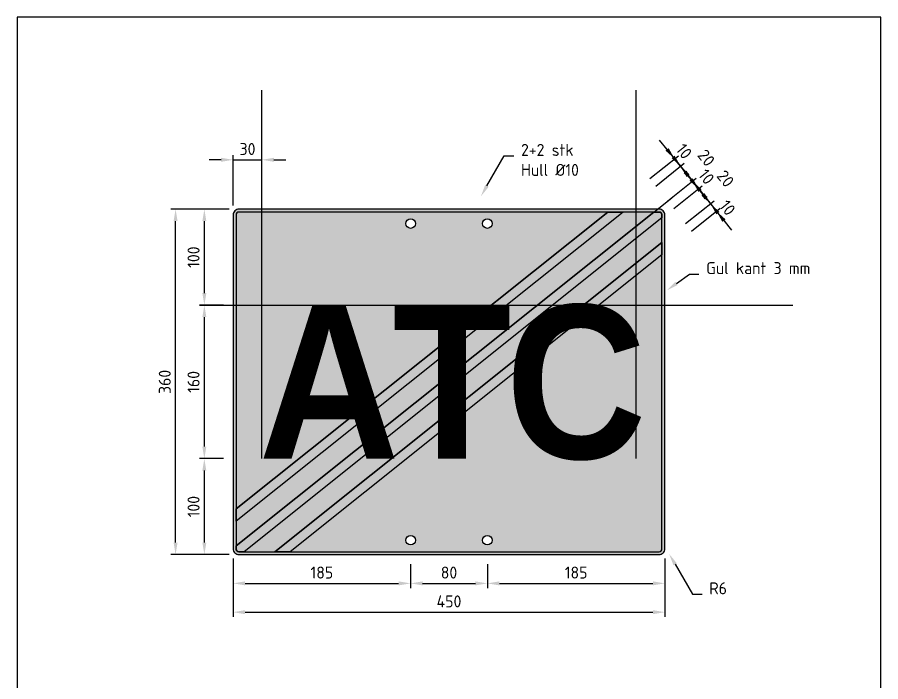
# Model space of a CAD drawing. Header units: millimetres. Extents: x 0 to 900, y 0 to 1385.
# Drawn here: x 0 to 900, y 692 to 1385 of the extents above; entities that cross this region are included whole.
import ezdxf
from ezdxf import colors
from ezdxf.entities.mleader import LeaderData, LeaderLine
from ezdxf.math import Vec2, Vec3

# ---------------------------------------------------------------- set-up
doc = ezdxf.new("R2010")
doc.units = ezdxf.units.MM
doc.layers.add('Diagonal-kontur', color=34, linetype='Continuous', plot=False)
doc.layers.add('Hjelpelinjer', color=41, linetype='Continuous', plot=False)
for name, color, linetype in [('DIM-ISO_1-10', 4, 'Continuous'), ('RAMME', 7, 'Continuous'), ('Skilt', 8, 'Continuous'), ('Skravur-Sort', 250, 'Continuous'), ('Symbol-tekst', 250, 'Continuous')]:
    doc.layers.add(name, color=color, linetype=linetype)
doc.layers.add('Skravur-grå', color=7, linetype='Continuous', true_color=0xd3d3d3)
doc.layers.add('Skravur-Gul', color=7, linetype='Continuous', true_color=0xffcc1f)
doc.styles.add('ISO25', font='ISO3098.shx')
doc.styles.add('Myriad', font='Myrrg.ttf')
doc.dimstyles.new('DIM-ISO_1-5', dxfattribs={"dimscale": 5, "dimtxt": 2.5, "dimasz": 2.5, "dimexe": 1, "dimexo": 2, "dimgap": 1, "dimtad": 1, "dimdec": 0, "dimdsep": 46, "dimtxsty": 'ISO25', "dimcen": 0, "dimclrd": 256, "dimclre": 256, "dimclrt": 2, "dimadec": 0, "dimazin": 0, "dimtp": 0.1, "dimtm": 0.1, "dimtfac": 0.71, "dimtdec": 0, "dimtmove": 0, "dimatfit": 3, "dimfxl": 1, "dimtzin": 0, "dimarcsym": 0})

# ---------------------------------------------------------------- blocks, each defined once
blk = doc.blocks.new('*D8')
at = {"layer": 'Defpoints', "color": 0, "transparency": 16777216}
for p in [(165, 1185), (231, 1185), (231, 825)]:
    blk.add_point(p, dxfattribs=at)
at = {"layer": 'DIM-ISO_1-10', "lineweight": -2, "transparency": 16777216}
for p, q in [((221, 1185), (160, 1185)), ((165, 837.5), (165, 1172.5)), ((221, 825), (160, 825))]:
    blk.add_line(p, q, dxfattribs=at)
at = {"layer": 'DIM-ISO_1-10', "transparency": 16777216}
for points in [[(162.92, 1172.5), (167.08, 1172.5), (165, 1185)], [(162.92, 837.5), (167.08, 837.5), (165, 825)]]:
    blk.add_solid(points, dxfattribs=at)
at = {"layer": 'DIM-ISO_1-10', "color": 2, "transparency": 16777216, "insert": (153.75, 1005), "char_height": 12.5, "attachment_point": 5, "rotation": 90, "style": 'ISO25'}
blk.add_mtext('360', dxfattribs=at)
blk = doc.blocks.new('*D9')
at = {"layer": 'Defpoints', "color": 0, "transparency": 16777216}
for p in [(195, 925), (225, 925), (231, 825)]:
    blk.add_point(p, dxfattribs=at)
at = {"layer": 'DIM-ISO_1-10', "lineweight": -2, "transparency": 16777216}
for p, q in [((215, 925), (190, 925)), ((195, 837.5), (195, 912.5)), ((221, 825), (190, 825))]:
    blk.add_line(p, q, dxfattribs=at)
at = {"layer": 'DIM-ISO_1-10', "transparency": 16777216}
for points in [[(192.92, 912.5), (197.08, 912.5), (195, 925)], [(192.92, 837.5), (197.08, 837.5), (195, 825)]]:
    blk.add_solid(points, dxfattribs=at)
at = {"layer": 'DIM-ISO_1-10', "color": 2, "transparency": 16777216, "insert": (183.75, 875), "char_height": 12.5, "attachment_point": 5, "rotation": 90, "style": 'ISO25'}
blk.add_mtext('100', dxfattribs=at)
blk = doc.blocks.new('*D10')
at = {"layer": 'Defpoints', "color": 0, "transparency": 16777216}
for p in [(195, 1085), (225, 1085), (225, 925)]:
    blk.add_point(p, dxfattribs=at)
at = {"layer": 'DIM-ISO_1-10', "lineweight": -2, "transparency": 16777216}
for p, q in [((215, 1085), (190, 1085)), ((195, 937.5), (195, 1072.5)), ((215, 925), (190, 925))]:
    blk.add_line(p, q, dxfattribs=at)
at = {"layer": 'DIM-ISO_1-10', "transparency": 16777216}
for points in [[(192.92, 1072.5), (197.08, 1072.5), (195, 1085)], [(192.92, 937.5), (197.08, 937.5), (195, 925)]]:
    blk.add_solid(points, dxfattribs=at)
at = {"layer": 'DIM-ISO_1-10', "color": 2, "transparency": 16777216, "insert": (183.75, 1005), "char_height": 12.5, "attachment_point": 5, "rotation": 90, "style": 'ISO25'}
blk.add_mtext('160', dxfattribs=at)
blk = doc.blocks.new('*D11')
at = {"layer": 'Defpoints', "color": 0, "transparency": 16777216}
for p in [(195, 1185), (231, 1185), (225, 1085)]:
    blk.add_point(p, dxfattribs=at)
at = {"layer": 'DIM-ISO_1-10', "lineweight": -2, "transparency": 16777216}
for p, q in [((221, 1185), (190, 1185)), ((195, 1097.5), (195, 1172.5)), ((215, 1085), (190, 1085))]:
    blk.add_line(p, q, dxfattribs=at)
at = {"layer": 'DIM-ISO_1-10', "transparency": 16777216}
for points in [[(192.92, 1172.5), (197.08, 1172.5), (195, 1185)], [(192.92, 1097.5), (197.08, 1097.5), (195, 1085)]]:
    blk.add_solid(points, dxfattribs=at)
at = {"layer": 'DIM-ISO_1-10', "color": 2, "transparency": 16777216, "insert": (183.75, 1135), "char_height": 12.5, "attachment_point": 5, "rotation": 90, "style": 'ISO25'}
blk.add_mtext('100', dxfattribs=at)
blk = doc.blocks.new('*D12')
at = {"layer": 'Defpoints', "color": 0, "transparency": 16777216}
for p in [(225, 831), (410, 825), (410, 795)]:
    blk.add_point(p, dxfattribs=at)
at = {"layer": 'DIM-ISO_1-10', "lineweight": -2, "transparency": 16777216}
for p, q in [((225, 821), (225, 790)), ((410, 815), (410, 790)), ((237.5, 795), (397.5, 795))]:
    blk.add_line(p, q, dxfattribs=at)
at = {"layer": 'DIM-ISO_1-10', "transparency": 16777216}
for points in [[(237.5, 797.08), (237.5, 792.92), (225, 795)], [(397.5, 797.08), (397.5, 792.92), (410, 795)]]:
    blk.add_solid(points, dxfattribs=at)
at = {"layer": 'DIM-ISO_1-10', "color": 2, "transparency": 16777216, "insert": (317.5, 806.25), "char_height": 12.5, "attachment_point": 5, "style": 'ISO25'}
blk.add_mtext('185', dxfattribs=at)
blk = doc.blocks.new('*D13')
at = {"layer": 'Defpoints', "color": 0, "transparency": 16777216}
for p in [(410, 825), (490, 825), (490, 795)]:
    blk.add_point(p, dxfattribs=at)
at = {"layer": 'DIM-ISO_1-10', "lineweight": -2, "transparency": 16777216}
for p, q in [((410, 815), (410, 790)), ((490, 815), (490, 790)), ((422.5, 795), (477.5, 795))]:
    blk.add_line(p, q, dxfattribs=at)
at = {"layer": 'DIM-ISO_1-10', "transparency": 16777216}
for points in [[(422.5, 797.08), (422.5, 792.92), (410, 795)], [(477.5, 797.08), (477.5, 792.92), (490, 795)]]:
    blk.add_solid(points, dxfattribs=at)
at = {"layer": 'DIM-ISO_1-10', "color": 2, "transparency": 16777216, "insert": (450, 806.25), "char_height": 12.5, "attachment_point": 5, "style": 'ISO25'}
blk.add_mtext('80', dxfattribs=at)
blk = doc.blocks.new('*D14')
at = {"layer": 'Defpoints', "color": 0, "transparency": 16777216}
for p in [(675, 831), (490, 825), (675, 795)]:
    blk.add_point(p, dxfattribs=at)
at = {"layer": 'DIM-ISO_1-10', "lineweight": -2, "transparency": 16777216}
for p, q in [((675, 821), (675, 790)), ((490, 815), (490, 790)), ((502.5, 795), (662.5, 795))]:
    blk.add_line(p, q, dxfattribs=at)
at = {"layer": 'DIM-ISO_1-10', "transparency": 16777216}
for points in [[(502.5, 797.08), (502.5, 792.92), (490, 795)], [(662.5, 797.08), (662.5, 792.92), (675, 795)]]:
    blk.add_solid(points, dxfattribs=at)
at = {"layer": 'DIM-ISO_1-10', "color": 2, "transparency": 16777216, "insert": (582.5, 806.25), "char_height": 12.5, "attachment_point": 5, "style": 'ISO25'}
blk.add_mtext('185', dxfattribs=at)
blk = doc.blocks.new('*D16')
at = {"layer": 'Defpoints', "color": 0, "transparency": 16777216}
for p in [(225, 831), (675, 831), (675, 765)]:
    blk.add_point(p, dxfattribs=at)
at = {"layer": 'DIM-ISO_1-10', "lineweight": -2, "transparency": 16777216}
for p, q in [((225, 821), (225, 760)), ((675, 821), (675, 760)), ((237.5, 765), (662.5, 765))]:
    blk.add_line(p, q, dxfattribs=at)
at = {"layer": 'DIM-ISO_1-10', "transparency": 16777216}
for points in [[(237.5, 767.08), (237.5, 762.92), (225, 765)], [(662.5, 767.08), (662.5, 762.92), (675, 765)]]:
    blk.add_solid(points, dxfattribs=at)
at = {"layer": 'DIM-ISO_1-10', "color": 2, "transparency": 16777216, "insert": (450, 776.25), "char_height": 12.5, "attachment_point": 5, "style": 'ISO25'}
blk.add_mtext('450', dxfattribs=at)
blk = doc.blocks.new('*D17')
at = {"layer": 'Defpoints', "color": 0, "transparency": 16777216}
for p in [(691.37, 1229.71), (651.41, 1210.6), (657.65, 1202.78)]:
    blk.add_point(p, dxfattribs=at)
at = {"layer": 'DIM-ISO_1-10', "lineweight": -2, "transparency": 16777216}
for p, q in [((677.33, 1247.29), (669.53, 1257.06)), ((659.22, 1216.83), (689.04, 1240.64)), ((685.13, 1237.52), (691.37, 1229.71)), ((665.46, 1209.02), (695.28, 1232.83)), ((699.17, 1219.94), (706.97, 1210.17))]:
    blk.add_line(p, q, dxfattribs=at)
at = {"layer": 'DIM-ISO_1-10', "transparency": 16777216}
for points in [[(678.96, 1248.59), (675.71, 1245.99), (685.13, 1237.52)], [(700.8, 1221.24), (697.54, 1218.64), (691.37, 1229.71)]]:
    blk.add_solid(points, dxfattribs=at)
at = {"layer": 'DIM-ISO_1-10', "color": 2, "transparency": 16777216, "insert": (695.06, 1245.32), "char_height": 12.5, "attachment_point": 5, "rotation": 308.60476, "style": 'ISO25'}
blk.add_mtext('10', dxfattribs=at)
blk = doc.blocks.new('*D18')
at = {"layer": 'Defpoints', "color": 0, "transparency": 16777216}
for p in [(703.85, 1214.08), (657.65, 1202.78), (670.39, 1187.36)]:
    blk.add_point(p, dxfattribs=at)
at = {"layer": 'DIM-ISO_1-10', "lineweight": -2, "transparency": 16777216}
for p, q in [((683.57, 1239.48), (675.77, 1249.25)), ((665.46, 1209.02), (695.28, 1232.83)), ((691.37, 1229.71), (703.85, 1214.08)), ((678.2, 1193.6), (707.76, 1217.2)), ((711.65, 1204.31), (719.45, 1194.54))]:
    blk.add_line(p, q, dxfattribs=at)
at = {"layer": 'DIM-ISO_1-10', "transparency": 16777216}
for points in [[(685.2, 1240.78), (681.94, 1238.18), (691.37, 1229.71)], [(713.28, 1205.61), (710.02, 1203.01), (703.85, 1214.08)]]:
    blk.add_solid(points, dxfattribs=at)
at = {"layer": 'DIM-ISO_1-10', "color": 2, "transparency": 16777216, "insert": (718.18, 1238.46), "char_height": 12.5, "attachment_point": 5, "rotation": 308.60476, "style": 'ISO25'}
blk.add_mtext('20', dxfattribs=at)
blk = doc.blocks.new('*D19')
at = {"layer": 'Defpoints', "color": 0, "transparency": 16777216}
for p in [(710.09, 1206.26), (670.39, 1187.36), (676.63, 1179.55)]:
    blk.add_point(p, dxfattribs=at)
at = {"layer": 'DIM-ISO_1-10', "lineweight": -2, "transparency": 16777216}
for p, q in [((696.05, 1223.85), (688.25, 1233.62)), ((678.2, 1193.6), (707.76, 1217.2)), ((684.44, 1185.78), (714, 1209.38)), ((703.85, 1214.08), (710.09, 1206.26)), ((717.89, 1196.5), (725.69, 1186.73))]:
    blk.add_line(p, q, dxfattribs=at)
at = {"layer": 'DIM-ISO_1-10', "transparency": 16777216}
for points in [[(697.68, 1225.15), (694.42, 1222.55), (703.85, 1214.08)], [(719.52, 1197.8), (716.26, 1195.2), (710.09, 1206.26)]]:
    blk.add_solid(points, dxfattribs=at)
at = {"layer": 'DIM-ISO_1-10', "color": 2, "transparency": 16777216, "insert": (718.31, 1218.8), "char_height": 12.5, "attachment_point": 5, "rotation": 308.60476, "style": 'ISO25'}
blk.add_mtext('10', dxfattribs=at)
blk = doc.blocks.new('*D20')
at = {"layer": 'Defpoints', "color": 0, "transparency": 16777216}
for p in [(722.57, 1190.64), (676.63, 1179.55), (688.84, 1163.71)]:
    blk.add_point(p, dxfattribs=at)
at = {"layer": 'DIM-ISO_1-10', "lineweight": -2, "transparency": 16777216}
for p, q in [((702.29, 1216.03), (694.49, 1225.8)), ((684.44, 1185.78), (714, 1209.38)), ((710.09, 1206.26), (722.57, 1190.64)), ((696.66, 1169.95), (726.48, 1193.76)), ((730.37, 1180.87), (738.17, 1171.1))]:
    blk.add_line(p, q, dxfattribs=at)
at = {"layer": 'DIM-ISO_1-10', "transparency": 16777216}
for points in [[(703.92, 1217.33), (700.66, 1214.73), (710.09, 1206.26)], [(732, 1182.17), (728.74, 1179.57), (722.57, 1190.64)]]:
    blk.add_solid(points, dxfattribs=at)
at = {"layer": 'DIM-ISO_1-10', "color": 2, "transparency": 16777216, "insert": (738.23, 1216.83), "char_height": 12.5, "attachment_point": 5, "rotation": 308.60476, "style": 'ISO25'}
blk.add_mtext('20', dxfattribs=at)
blk = doc.blocks.new('*D21')
at = {"layer": 'Defpoints', "color": 0, "transparency": 16777216}
for p in [(728.81, 1182.82), (688.84, 1163.71), (695.08, 1155.89)]:
    blk.add_point(p, dxfattribs=at)
at = {"layer": 'DIM-ISO_1-10', "lineweight": -2, "transparency": 16777216}
for p, q in [((714.77, 1200.4), (706.97, 1210.17)), ((696.66, 1169.95), (726.48, 1193.76)), ((722.57, 1190.64), (728.81, 1182.82)), ((702.9, 1162.13), (732.72, 1185.94)), ((736.61, 1173.05), (744.41, 1163.28))]:
    blk.add_line(p, q, dxfattribs=at)
at = {"layer": 'DIM-ISO_1-10', "transparency": 16777216}
for points in [[(716.4, 1201.7), (713.14, 1199.1), (722.57, 1190.64)], [(738.24, 1174.35), (734.98, 1171.75), (728.81, 1182.82)]]:
    blk.add_solid(points, dxfattribs=at)
at = {"layer": 'DIM-ISO_1-10', "color": 2, "transparency": 16777216, "insert": (740.34, 1186.45), "char_height": 12.5, "attachment_point": 5, "rotation": 308.60476, "style": 'ISO25'}
blk.add_mtext('10', dxfattribs=at)
blk = doc.blocks.new('*D22')
at = {"layer": 'Defpoints', "color": 0, "transparency": 16777216}
for p in [(255, 1236.45), (225, 1179), (255, 1185)]:
    blk.add_point(p, dxfattribs=at)
at = {"layer": 'Hjelpelinjer', "lineweight": -2, "transparency": 16777216}
for p, q in [((212.5, 1236.45), (200, 1236.45)), ((225, 1189), (225, 1241.45)), ((225, 1236.45), (255, 1236.45)), ((255, 1195), (255, 1241.45)), ((267.5, 1236.45), (280, 1236.45))]:
    blk.add_line(p, q, dxfattribs=at)
at = {"layer": 'Hjelpelinjer', "transparency": 16777216}
for points in [[(212.5, 1238.54), (212.5, 1234.37), (225, 1236.45)], [(267.5, 1238.54), (267.5, 1234.37), (255, 1236.45)]]:
    blk.add_solid(points, dxfattribs=at)
at = {"layer": 'Hjelpelinjer', "color": 2, "transparency": 16777216, "insert": (240, 1247.7), "char_height": 12.5, "attachment_point": 5, "style": 'ISO25'}
blk.add_mtext('30', dxfattribs=at)

msp = doc.modelspace()

# ---------------------------------------------------------------- hatches: boundary and pattern name
at = {"layer": 'Skravur-grå'}
h = msp.add_hatch(color=256, dxfattribs=at)
h.dxf.hatch_style = 1
edge = h.paths.add_edge_path()
edge.add_line((231, 828), (669, 828))
edge.add_arc((669, 831), 3, 270, 360)
edge.add_line((672, 831), (672, 1179))
edge.add_arc((669, 1179), 3, 0, 90)
edge.add_line((669, 1182), (231, 1182))
edge.add_arc((231, 1179), 3, 90, 180)
edge.add_line((228, 1179), (228, 831))
edge.add_arc((231, 831), 3, 180, 270)
edge = h.paths.add_edge_path(flags=16)
edge.add_arc((410, 1170), 5, 0, 360)
edge = h.paths.add_edge_path(flags=16)
edge.add_arc((490, 1170), 5, 0, 360)
edge = h.paths.add_edge_path(flags=16)
edge.add_arc((410, 840), 5, 0, 360)
edge = h.paths.add_edge_path(flags=16)
edge.add_arc((490, 840), 5, 0, 360)
at = {"layer": 'Skravur-Gul'}
h = msp.add_hatch(color=256, dxfattribs=at)
h.dxf.hatch_style = 1
h.paths.add_polyline_path([(225, 831, 0.414214), (231, 825), (669, 825, 0.414214), (675, 831), (675, 1179, 0.414214), (669, 1185), (231, 1185, 0.414214), (225, 1179)])
h.paths.add_polyline_path([(228, 1179, -0.414214), (231, 1182), (669, 1182, -0.414214), (672, 1179), (672, 831, -0.414214), (669, 828), (231, 828, -0.414214), (228, 831)], flags=16)
h.paths.add_polyline_path([(405, 1170, -1), (415, 1170, -1)], flags=0)
h.paths.add_polyline_path([(485, 1170, -1), (495, 1170, -1)], flags=0)
h.paths.add_polyline_path([(415, 840, -1), (405, 840, -1)], flags=0)
h.paths.add_polyline_path([(495, 840, -1), (485, 840, -1)], flags=0)
at = {"layer": 'Skravur-Sort'}
h = msp.add_hatch(color=256, dxfattribs=at)
h.dxf.hatch_style = 1
h.paths.add_polyline_path([(228, 859.74), (228, 872.54), (615.59, 1182), (631.62, 1182)])
h = msp.add_hatch(color=256, dxfattribs=at)
h.dxf.hatch_style = 1
edge = h.paths.add_edge_path()
edge.add_line((672, 1175.85), (236.33, 828))
edge.add_line((236.33, 828), (231, 828))
edge.add_arc((231, 831), 3, 231.4767, 270, ccw=False)
edge.add_arc((231, 831), 3, 180, 231.4767, ccw=False)
edge.add_line((228, 831), (228, 834.15))
edge.add_line((228, 834.15), (663.67, 1182))
edge.add_line((663.67, 1182), (669, 1182))
edge.add_arc((669, 1179), 3, 51.4767, 90, ccw=False)
edge.add_arc((669, 1179), 3, 0, 51.4767, ccw=False)
edge.add_line((672, 1179), (672, 1175.85))
h = msp.add_hatch(color=256, dxfattribs=at)
h.dxf.hatch_style = 1
h.paths.add_polyline_path([(672, 1150.26), (672, 1137.46), (284.41, 828), (268.38, 828)])

# ---------------------------------------------------------------- linework, layer by layer
at = {"layer": 'Diagonal-kontur'}
for p, q in [((615.59, 1182), (228, 872.54)), ((631.62, 1182), (228, 859.74)), ((663.67, 1182), (228, 834.15)), ((672, 1175.85), (236.33, 828)), ((672, 1150.26), (268.38, 828)), ((672, 1137.46), (284.41, 828))]:
    msp.add_line(p, q, dxfattribs=at)
for points in [[(228, 859.74), (228, 872.54), (615.59, 1182), (631.62, 1182)], [(672, 1150.26), (672, 1137.46), (284.41, 828), (268.38, 828), (672, 1150.26)]]:
    msp.add_lwpolyline(points, close=True, dxfattribs=at)
msp.add_lwpolyline([(672, 1175.85), (236.33, 828), (231, 828, -0.169691), (229.13, 828.65, -0.228464), (228, 831), (228, 834.15), (663.67, 1182), (669, 1182, -0.169691), (670.87, 1181.35, -0.228464), (672, 1179), (672, 1175.85)], format="xyb", close=True, dxfattribs=at)
at = {"layer": 'Hjelpelinjer'}
for p, q in [((255, 925), (255, 1308.9)), ((645, 925), (645, 1308.9)), ((663.67, 1182), (682.35, 1196.91)), ((190, 1085), (808.33, 1085))]:
    msp.add_line(p, q, dxfattribs=at)
for points in [[(231, 825), (669, 825, 0.414214), (675, 831), (675, 1179, 0.414214), (669, 1185), (231, 1185, 0.414214), (225, 1179), (225, 831, 0.414214)], [(231, 828), (669, 828, 0.414214), (672, 831), (672, 1179, 0.414214), (669, 1182), (231, 1182, 0.414214), (228, 1179), (228, 831, 0.414214)]]:
    msp.add_lwpolyline(points, format="xyb", close=True, dxfattribs=at)
at = {"layer": 'RAMME'}
msp.add_lwpolyline([(0, 0), (900, 0), (900, 1385), (0, 1385)], close=True, dxfattribs=at)
at = {"layer": 'Skilt'}
for centre in [(410, 1170), (490, 1170), (410, 840), (490, 840)]:
    msp.add_circle(centre, 5, dxfattribs=at)

# ---------------------------------------------------------------- texts
at = {"layer": 'Symbol-tekst', "insert": (450, 1085), "char_height": 160, "attachment_point": 2, "style": 'Myriad'}
msp.add_mtext_dynamic_manual_height_columns('{\\fNSBMyriad Bold|b0|i0|c0|p2;\\W0.95;\\T0.95;ATC}', width=300, gutter_width=1.25, heights=[0], dxfattribs=at)

# ---------------------------------------------------------------- dimensions: what is measured, and where the dimension line sits
at = {"layer": 'DIM-ISO_1-10'}
for base, p1, p2, angle, picture, middle, dimtype in [((691.37, 1229.71), (651.41, 1210.6), (657.65, 1202.78), 308.60476, '*D17', (695.06, 1245.32), 161), ((703.85, 1214.08), (657.65, 1202.78), (670.39, 1187.36), 128.60476, '*D18', (718.18, 1238.46), 160), ((710.09, 1206.26), (670.39, 1187.36), (676.63, 1179.55), 128.60476, '*D19', (718.31, 1218.8), 160), ((722.57, 1190.64), (676.63, 1179.55), (688.84, 1163.71), 128.60476, '*D20', (738.23, 1216.83), 160), ((728.81, 1182.82), (688.84, 1163.71), (695.08, 1155.89), 128.60476, '*D21', (740.34, 1186.45), 160)]:
    dim = msp.add_linear_dim(base=base, p1=p1, p2=p2, angle=angle, dimstyle='DIM-ISO_1-5', override={"dimtmove": 2, "dimatfit": 2}, dxfattribs=at)
    dim.commit()
    dim.dimension.update_dxf_attribs({"geometry": picture, "text_midpoint": middle, "dimtype": dimtype})
for base, p2, picture, middle in [((165, 1185), (231, 1185), '*D8', (153.75, 1005)), ((195, 925), (225, 925), '*D9', (183.75, 875))]:
    dim = msp.add_linear_dim(base=base, p1=(231, 825), p2=p2, angle=90, dimstyle='DIM-ISO_1-5', dxfattribs=at)
    dim.commit()
    dim.dimension.update_dxf_attribs({"geometry": picture, "text_midpoint": middle})
for base, p1, p2, picture, middle in [((195, 1185), (225, 1085), (231, 1185), '*D11', (183.75, 1135)), ((195, 1085), (225, 925), (225, 1085), '*D10', (183.75, 1005))]:
    dim = msp.add_linear_dim(base=base, p1=p1, p2=p2, angle=90, dimstyle='DIM-ISO_1-5', override={"dimtmove": 1}, dxfattribs=at)
    dim.commit()
    dim.dimension.update_dxf_attribs({"geometry": picture, "text_midpoint": middle})
for base, p2, picture, middle in [((410, 795), (410, 825), '*D12', (317.5, 806.25)), ((675, 765), (675, 831), '*D16', (450, 776.25))]:
    dim = msp.add_linear_dim(base=base, p1=(225, 831), p2=p2, dimstyle='DIM-ISO_1-5', dxfattribs=at)
    dim.commit()
    dim.dimension.update_dxf_attribs({"geometry": picture, "text_midpoint": middle})
for base, p1, p2, picture, middle in [((675, 795), (490, 825), (675, 831), '*D14', (582.5, 806.25)), ((490, 795), (410, 825), (490, 825), '*D13', (450, 806.25))]:
    dim = msp.add_linear_dim(base=base, p1=p1, p2=p2, dimstyle='DIM-ISO_1-5', override={"dimtmove": 1}, dxfattribs=at)
    dim.commit()
    dim.dimension.update_dxf_attribs({"geometry": picture, "text_midpoint": middle})
at = {"layer": 'Hjelpelinjer'}
dim = msp.add_linear_dim(base=(255, 1236.45), p1=(225, 1179), p2=(255, 1185), dimstyle='DIM-ISO_1-5', dxfattribs=at)
dim.commit()
dim.dimension.update_dxf_attribs({"geometry": '*D22', "text_midpoint": (240, 1247.7)})

# ---------------------------------------------------------------- leaders
at = {"layer": 'DIM-ISO_1-10'}
ml = msp.add_multileader_mtext('Standard', dxfattribs=at)
ml.set_content('2+2 stk\\PHull %%C10', color=2, style='ISO25')
ml.set_leader_properties()
ml.build(insert=Vec2(0, 0))
ml.multileader.update_dxf_attribs({"text_left_attachment_type": 7, "text_right_attachment_type": 7, "text_top_attachment_type": 10, "text_bottom_attachment_type": 10, "dogleg_length": 2, "arrow_head_size": 12.5, "scale": 5})
ctx = ml.context
ctx.base_point, ctx.scale, ctx.char_height, ctx.arrow_head_size, ctx.landing_gap_size, ctx.plane_origin = Vec3(517.57, 1240.5), 5, 12.5, 12.5, 7.5, Vec3(483.27, 1198.41)
ctx.left_attachment, ctx.right_attachment, ctx.top_attachment, ctx.bottom_attachment = 7, 7, 10, 10
notes = []
notes.append((ctx, [(0, (1, 1, 0), (507.57, 1240.5), (1, 0), 10, [(0, [(483.27, 1198.41)], 0, [])])]))
ctx.mtext.insert, ctx.mtext.flow_direction = Vec3(525.07, 1253), 5
ml = msp.add_multileader_mtext('Standard', dxfattribs=at)
ml.set_content('Gul kant 3 mm', color=2, style='ISO25')
ml.set_leader_properties()
ml.build(insert=Vec2(0, 0))
ml.multileader.update_dxf_attribs({"text_left_attachment_type": 7, "text_right_attachment_type": 7, "text_top_attachment_type": 10, "text_bottom_attachment_type": 10, "dogleg_length": 2, "arrow_head_size": 12.5, "scale": 5})
ctx = ml.context
ctx.base_point, ctx.scale, ctx.char_height, ctx.arrow_head_size, ctx.landing_gap_size, ctx.plane_origin = Vec3(710.54, 1117.33), 5, 12.5, 12.5, 7.5, Vec3(676.93, 1100.36)
ctx.left_attachment, ctx.right_attachment, ctx.top_attachment, ctx.bottom_attachment = 7, 7, 10, 10
notes.append((ctx, [(0, (1, 1, 0), (700.54, 1117.33), (1, 0), 10, [(0, [(676.93, 1100.36)], 0, [])])]))
ctx.mtext.insert, ctx.mtext.flow_direction = Vec3(718.04, 1129.83), 5
ml = msp.add_multileader_mtext('Standard', dxfattribs=at)
ml.set_content('R6', color=2, style='ISO25')
ml.set_leader_properties()
ml.build(insert=Vec2(0, 0))
ml.multileader.update_dxf_attribs({"text_left_attachment_type": 7, "text_right_attachment_type": 7, "text_top_attachment_type": 10, "text_bottom_attachment_type": 10, "dogleg_length": 2, "arrow_head_size": 12.5, "scale": 5})
ctx = ml.context
ctx.base_point, ctx.scale, ctx.char_height, ctx.arrow_head_size, ctx.landing_gap_size, ctx.plane_origin = Vec3(713.77, 783.59), 5, 12.5, 12.5, 7.5, Vec3(679.47, 825.69)
ctx.left_attachment, ctx.right_attachment, ctx.top_attachment, ctx.bottom_attachment = 7, 7, 10, 10
notes.append((ctx, [(0, (1, 1, 0), (703.77, 783.59), (1, 0), 10, [(0, [(679.47, 825.69)], 0, [])])]))
ctx.mtext.insert, ctx.mtext.flow_direction = Vec3(721.27, 796.09), 5
for ctx, leaders in notes:
    for number, flags, end, landing, length, lines in leaders:
        leader = LeaderData()
        leader.index, (leader.has_last_leader_line, leader.has_dogleg_vector, leader.attachment_direction) = number, flags
        leader.last_leader_point, leader.dogleg_vector, leader.dogleg_length = Vec3(end), Vec3(landing), length
        for number, points, colour, breaks in lines:
            line = LeaderLine()
            line.index, line.vertices, line.color, line.breaks = number, Vec3.list(points), colors.encode_raw_color(colour), breaks
            leader.lines.append(line)
        ctx.leaders.append(leader)

doc.saveas('drawing.dxf')
